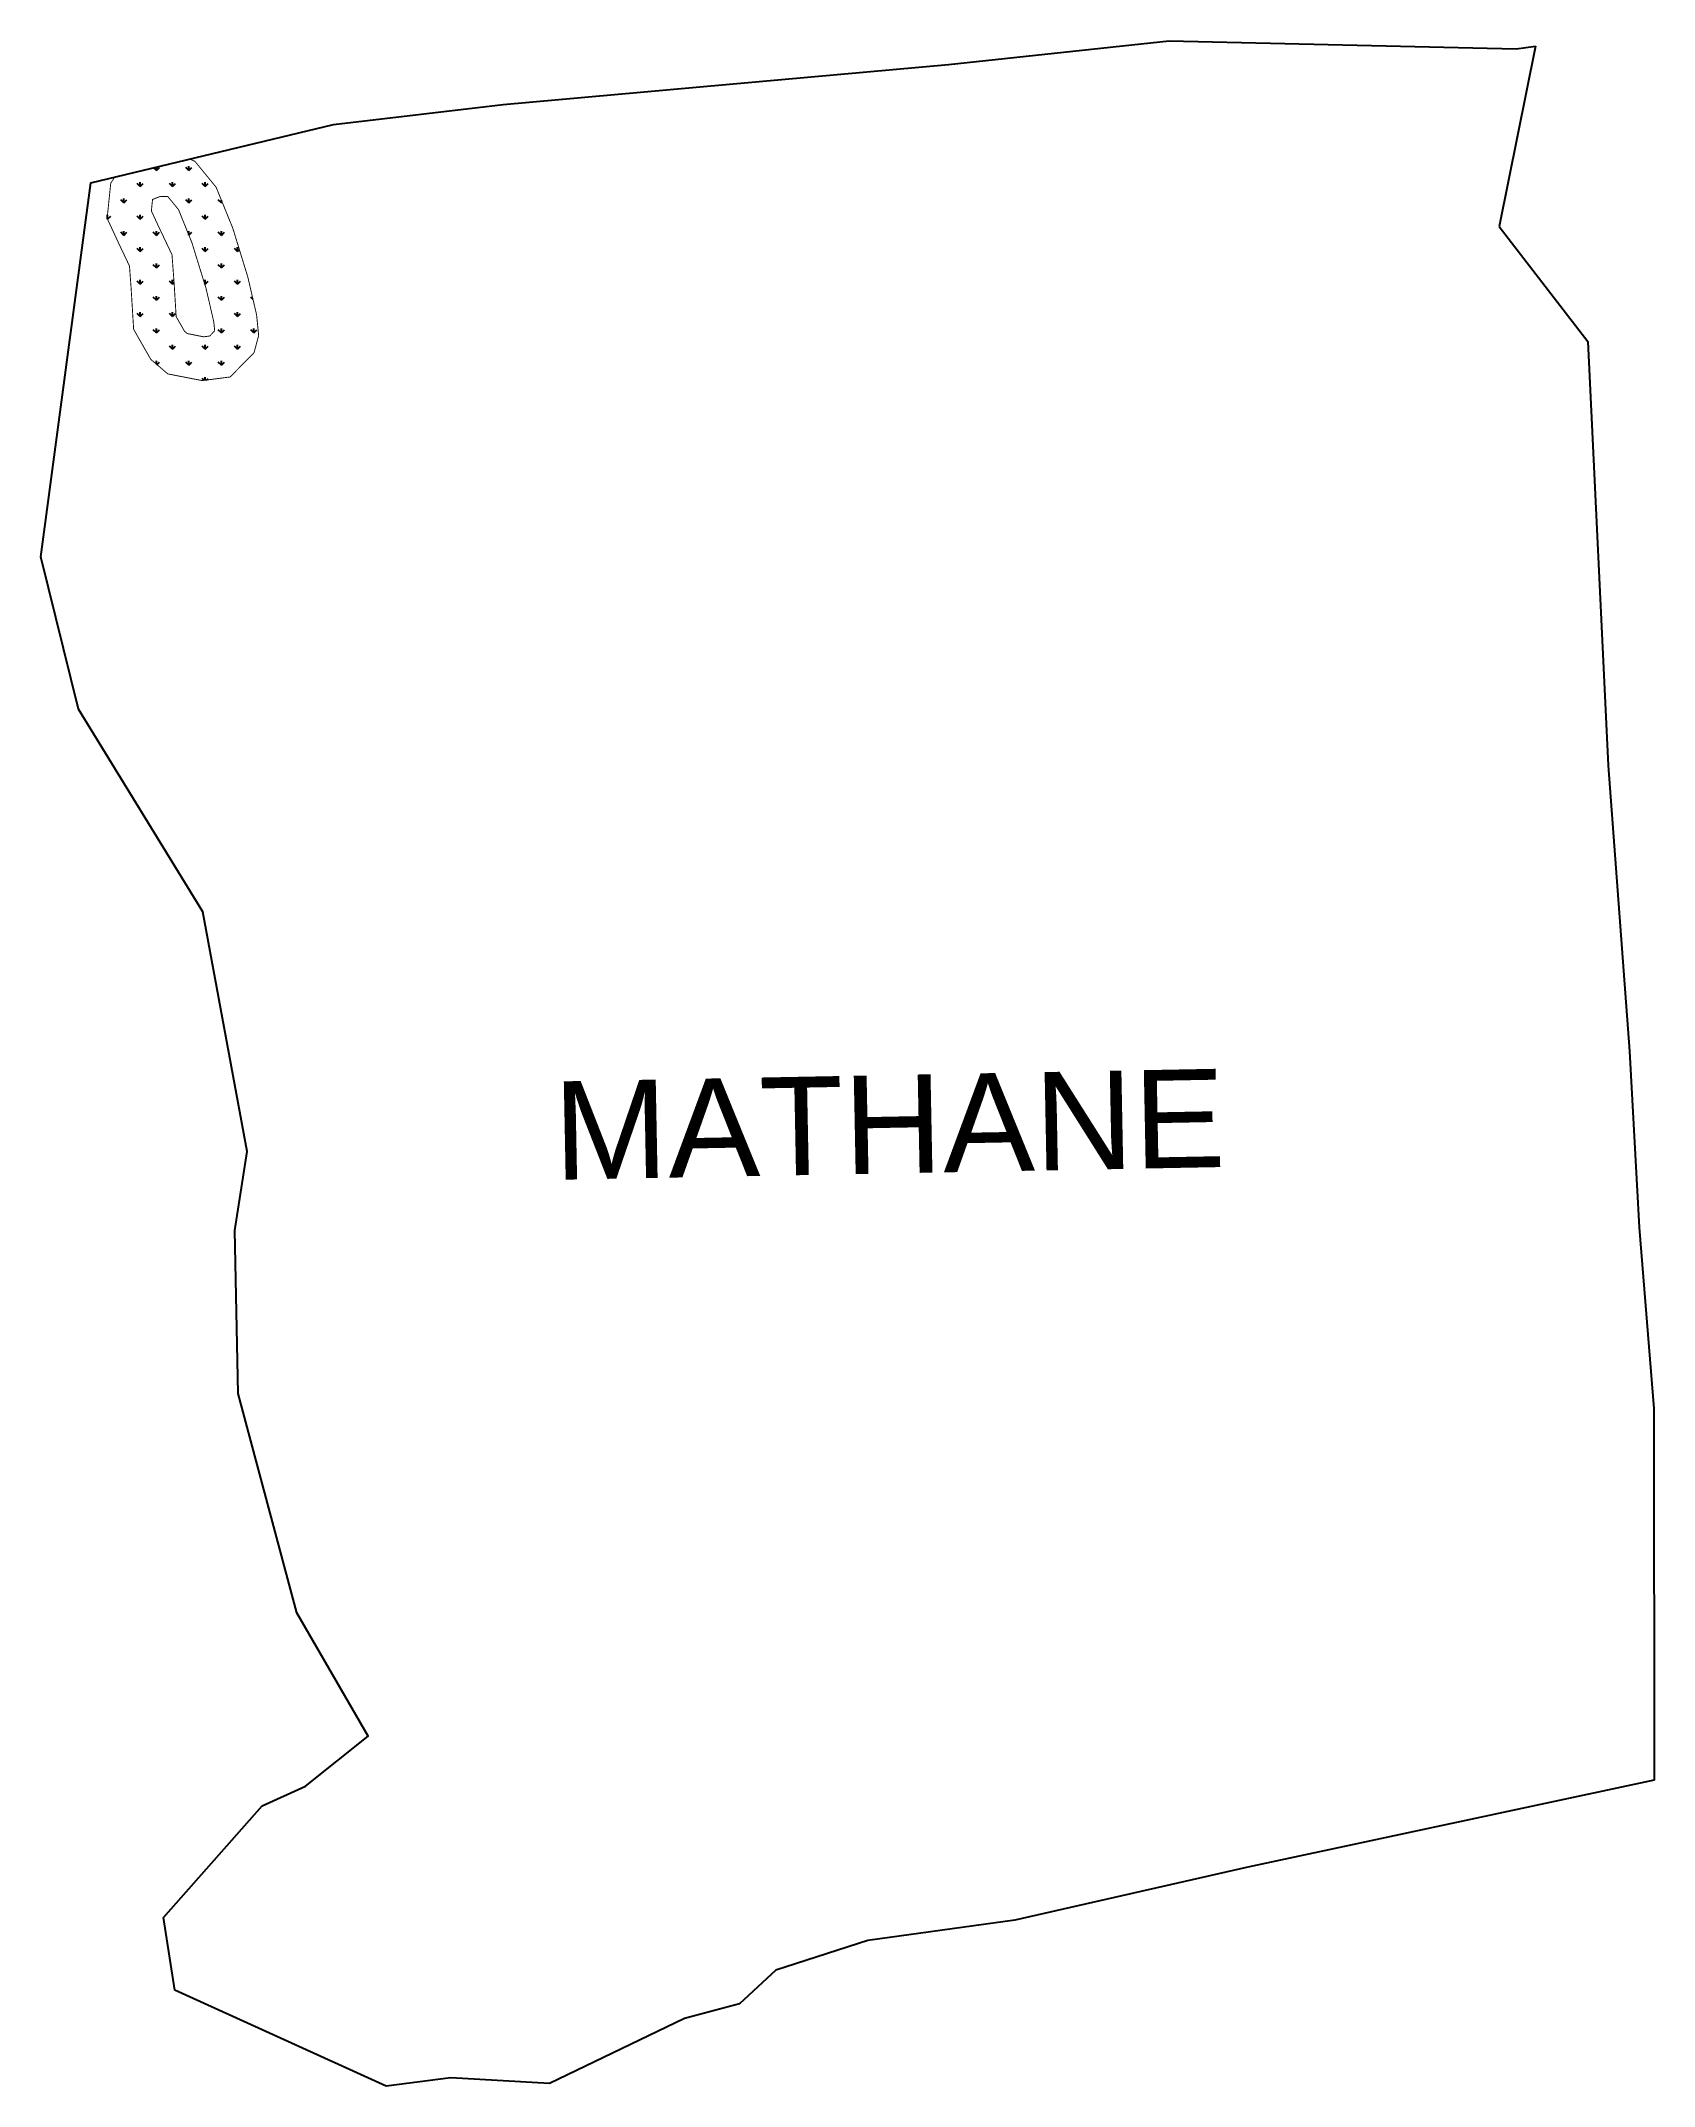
# Model space of a CAD drawing. Header units: metres. Extents: x 260857 to 262640, y 2162896 to 2165157.
import ezdxf

# ---------------------------------------------------------------- set-up
doc = ezdxf.new("R2010")
doc.units = ezdxf.units.M
for name, color, linetype in [('MANGROOVES BUFFER ZONE', 120, 'Continuous'), ('village', 3, 'Continuous'), ('VILLAGE NAME', 250, 'Continuous')]:
    doc.layers.add(name, color=color, linetype=linetype)
doc.styles.get("Standard").update_dxf_attribs({"font": 'simplex.shx'})

msp = doc.modelspace()

# ---------------------------------------------------------------- hatches: boundary and pattern name
at = {"layer": 'MANGROOVES BUFFER ZONE'}
h = msp.add_hatch(dxfattribs=at)
h.set_pattern_fill('GRASS', color=256)
h.paths.add_polyline_path([(261008.7, 2164970.7), (261023.5, 2164934.1), (261039.1, 2164883.7), (261047.7, 2164846.5), (261048.7, 2164836.6), (261043.2, 2164830.9), (261036.4, 2164830), (261018.4, 2164833.6), (261015.4, 2164836.1), (261006.1, 2164852.3), (261003.9, 2164888.6), (261001.5, 2164920.8), (260986.9, 2164951.5), (260978.7, 2164969.2), (260980, 2164981.9), (260988.7, 2164985.3), (260996.4, 2164985.1), (260997.2, 2164984.7)], flags=16)
h.paths.add_polyline_path([(260956.2, 2164885.3), (260959.1, 2164838.3), (260978, 2164805.1), (260996.9, 2164789), (261034.8, 2164781.6), (261065.8, 2164785.6), (261092.2, 2164812.5), (261097.3, 2164831.4), (261095, 2164854.4), (261085.3, 2164896.2), (261068.7, 2164950.1), (261050.3, 2164995.4), (261026.8, 2165024.1), (261021, 2165026.6), (260938.3, 2165006.7), (260933.8, 2165000), (260929.8, 2164961), (260943.6, 2164931.2), (260954.5, 2164908.3)])

# ---------------------------------------------------------------- linework, layer by layer
at = {"color": 3, "flags": 128}
msp.add_lwpolyline([(262508.8, 2165151.3), (262468.8, 2164952)], dxfattribs=at)
at = {"layer": 'MANGROOVES BUFFER ZONE', "const_width": 1, "flags": 128}
msp.add_lwpolyline([(261021, 2165026.6), (261026.8, 2165024.1), (261050.3, 2164995.4), (261068.7, 2164950.1), (261085.3, 2164896.2), (261095, 2164854.4), (261097.3, 2164831.4), (261092.2, 2164812.5), (261065.8, 2164785.6), (261034.8, 2164781.6), (260996.9, 2164789), (260978, 2164805.1), (260959.1, 2164838.3), (260956.2, 2164885.3), (260954.5, 2164908.3), (260943.6, 2164931.2), (260929.8, 2164961), (260933.8, 2165000), (260938.3, 2165006.7)], dxfattribs=at)
msp.add_lwpolyline([(261001.5, 2164920.8), (260986.9, 2164951.5), (260978.7, 2164969.2), (260980, 2164981.9), (260988.7, 2164985.3), (260996.4, 2164985.1), (260997.2, 2164984.7), (261008.7, 2164970.7), (261023.5, 2164934.1), (261039.1, 2164883.7), (261047.7, 2164846.5), (261048.7, 2164836.6), (261043.2, 2164830.9), (261036.4, 2164830), (261018.4, 2164833.6), (261015.4, 2164836.1), (261006.1, 2164852.3), (261003.9, 2164888.6)], close=True, dxfattribs=at)
at = {"layer": 'village', "color": 3}
for points in [[(262640, 2163234.1, 0), (262190.7, 2163137.9, 0), (261933.1, 2163079.3, 0), (261770.7, 2163056.8, 0), (261669.2, 2163023.8, 0), (261628.8, 2162986.7, 0), (261567.9, 2162970.4, 0), (261418.9, 2162898.5, 0), (261309.9, 2162904.9, 0), (261238.3, 2162895.7, 0), (261004.6, 2163001.7, 0), (260992, 2163082.1, 0), (261101.1, 2163205.8, 0), (261149.2, 2163227.3, 0), (261218.2, 2163282.7, 0), (261139.5, 2163419.2, 0), (261074.8, 2163661.6, 0), (261070.8, 2163841.7, 0), (261084.5, 2163929, 0), (261035.7, 2164194.3, 0), (260898.2, 2164418.4, 0), (260856.6, 2164586.6, 0), (260911.8, 2165000.3, 0), (261180.1, 2165064.9, 0), (261367.7, 2165086.8, 0), (261860.1, 2165131.1, 0), (262103.8, 2165157.2, 0), (262487.4, 2165148.3, 0), (262508.8, 2165151.3, 0)], [(262468.8, 2164952, 0), (262566.9, 2164824.9, 0), (262589.2, 2164356, 0), (262612.9, 2164040.1, 0), (262623.5, 2163845, 0), (262639.7, 2163644.8, 0), (262640, 2163234.1, 0)]]:
    msp.add_polyline3d(points, dxfattribs=at)

# ---------------------------------------------------------------- texts
at = {"layer": 'VILLAGE NAME', "insert": (261422.2, 2164006.5), "char_height": 108.748, "attachment_point": 1, "rotation": 1.1028}
msp.add_mtext_dynamic_manual_height_columns('{\\fArial|b0|i0|c0|p34;MATHANE}', width=726.929, gutter_width=543.7, heights=[0], dxfattribs=at)

doc.saveas('drawing.dxf')
